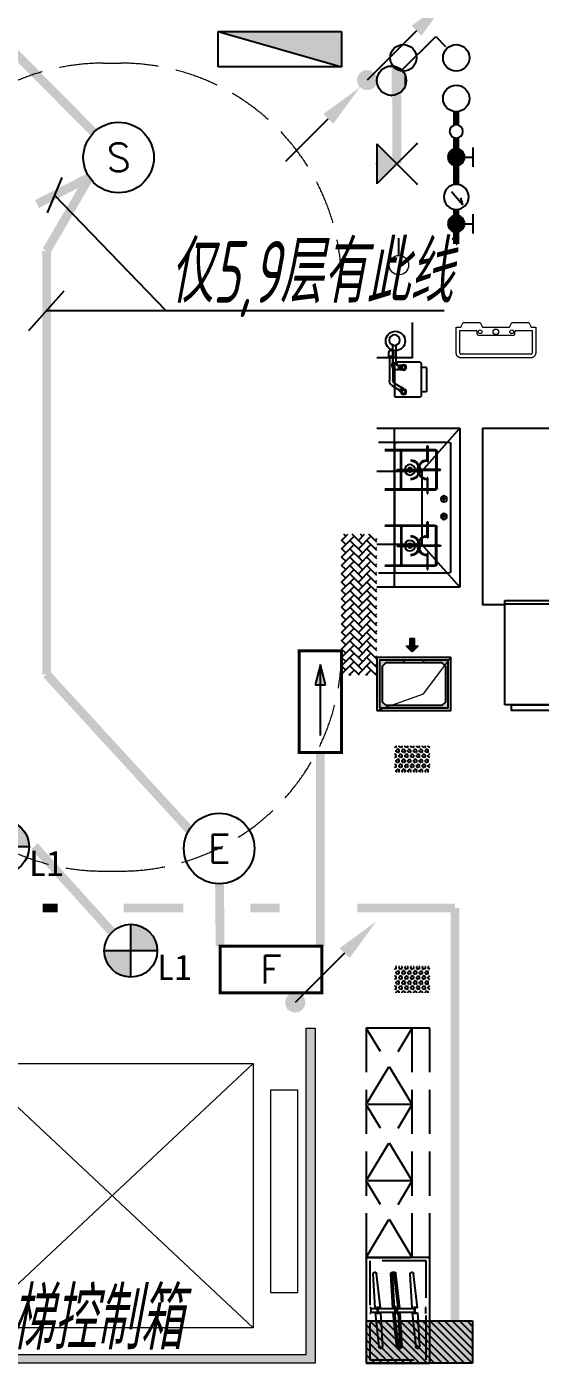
# Model space of a CAD drawing. Extents: x 3774419 to 4775970, y -926964 to 2266.
# Drawn here: x 3830736 to 3833646, y -763933 to -756357 of the extents above; entities that cross this region are included whole.
import ezdxf
from ezdxf.enums import TextEntityAlignment as Align

# ---------------------------------------------------------------- set-up
doc = ezdxf.new("R2010")
doc.units = 0
doc.header["$LTSCALE"] = 1000
doc.header["$MEASUREMENT"] = 0
doc.linetypes.add('A户型$0$DASH', pattern=[0.35, 0.25, -0.1])
doc.linetypes.add('DASH', pattern=[0.35, 0.25, -0.1])
doc.layers.get('0').update_dxf_attribs({"linetype": 'CONTINUOUS'})
for name, color, linetype in [('!!电气', 1, 'CONTINUOUS'), ('5fur', 175, 'CONTINUOUS'), ('A-标注', 1, 'CONTINUOUS'), ('AH-FURNITURE', 1, 'CONTINUOUS'), ('DIM-照明', 7, 'CONTINUOUS'), ('E-天花灯具', 92, 'CONTINUOUS'), ('EQUIP-照明', 3, 'CONTINUOUS'), ('EQUIP-箱柜', 3, 'CONTINUOUS'), ('EQUIP_消火栓', 7, 'CONTINUOUS'), ('IP-bath&kitchen-JOHNSON', 4, 'CONTINUOUS'), ('LVTRY', 252, 'CONTINUOUS'), ('LWIRE', 4, 'CONTINUOUS'), ('TEL_TEXT', 7, 'CONTINUOUS'), ('VPIPE-中水', 122, 'CONTINUOUS'), ('VPIPE-凝结', 150, 'CONTINUOUS'), ('VPIPE-消防', 1, 'TG_X'), ('VPIPE-给水', 3, 'TG_J'), ('WIRE-动力', 7, 'CONTINUOUS'), ('WIRE-应急', 1, 'DASH'), ('WIRE-照明', 2, 'CONTINUOUS'), ('保温', 6, 'CONTINUOUS'), ('建筑-排气道', 252, 'CONTINUOUS'), ('污水', 3, 'CONTINUOUS'), ('给水', 4, 'CONTINUOUS')]:
    doc.layers.add(name, color=color, linetype=linetype)
for name, color, linetype, lineweight in [('3.5方案汇报，与郭总、侯月琴确定户型_t8$0$STAIR', 2, 'CONTINUOUS', 18), ('PUB_HATCH', 8, 'CONTINUOUS', 9), ('STAIR', 252, 'CONTINUOUS', 20), ('VPIPE-废水', 31, 'TG_F', 18), ('填充', 251, 'CONTINUOUS', 5), ('平面-空调预留孔', 252, 'CONTINUOUS', 15), ('立面-洞口示意', 252, 'CONTINUOUS', 13)]:
    doc.layers.add(name, color=color, linetype=linetype, lineweight=lineweight)
doc.styles.add('_TCH_LABEL', font='COMPLEX', dxfattribs={"bigfont": 'GBCBIG'})
doc.styles.add('_TEL_DIM', font='SIMPLEX', dxfattribs={"width": 0.8, "height": 3.5, "bigfont": 'HZTXT'})
doc.styles.add('DIM_FONT', font='SIMPLEX', dxfattribs={"width": 0.7, "bigfont": 'GBCBIG'})
doc.styles.add('HZTXT', font='gbeitc.shx', dxfattribs={"width": 0.8, "height": 400, "bigfont": 'hztxt.shx'})
doc.styles.get("Standard").update_dxf_attribs({"font": 'gbenor.shx', "bigfont": 'gbcbig.shx'})
doc.styles.add('TG_LINETYPE', font='SIMPLEX', dxfattribs={"width": 0.8, "height": 3, "bigfont": 'HZTXT'})
doc.styles.add('黑体', font='simhei.ttf')
doc.linetypes.add('TG_F', pattern='A,2,-0.3,["F",TG_LINETYPE,S=0.1,R=0,X=-0.23,Y=-0.15],0', length=2.3)
doc.linetypes.add('TG_J', pattern='A,2,-0.22,["J",TG_LINETYPE,S=0.1,R=0,X=-0.18,Y=-0.15],0', length=2.22)
doc.linetypes.add('TG_X', pattern='A,4,-0.3,["X",TG_LINETYPE,S=0.1,R=0,X=-0.23,Y=-0.15],0', length=4.3)
pattern_1 = [(90, (0, 0), (-16.49778, 1e-15), [9.525, -19.05]), (210, (0, 0), (8.24889, -14.2874966), [9.525, -19.05]), (150, (6e-16, 9.525), (-8.24889, -14.2874966), [9.525, -19.05])]

# ---------------------------------------------------------------- blocks, each defined once
blk = doc.blocks.new('rtyg7uyhg')
at = {"layer": 'LVTRY'}
for p, q in [((194234.6, 45488.8), (193621, 45488.8)), ((193590.3, 45458.1), (193590.3, 45069.5)), ((193682.3, 45407), (193887.8, 45407)), ((193896.4, 45429.9), (193857.6, 45326.3)), ((193875.3, 45316), (193945.6, 45401.5)), ((193925.8, 45440.4), (193940.1, 45432.2)), ((194111.9, 45407), (194173.3, 45407)), ((194265.3, 45069.5), (194265.3, 45458.1)), ((193621, 45130.8), (193621, 45345.6)), ((193857.6, 45326.3), (193875.3, 45316)), ((194009.6, 45345.6), (194009.6, 45130.8)), ((194050.5, 45130.8), (194050.5, 45345.6)), ((194234.6, 45345.6), (194234.6, 45130.8)), ((193621, 45038.8), (194234.6, 45038.8)), ((193948.3, 45069.5), (193682.3, 45069.5)), ((194173.3, 45069.5), (194111.9, 45069.5))]:
    blk.add_line(p, q, dxfattribs=at)
for centre, radius in [((193866.4, 45437.7), 20.5), ((193989.2, 45437.7), 20.5), ((194071, 45437.7), 20.5), ((193815.3, 45238.2), 25.6), ((194137.5, 45238.2), 25.6)]:
    blk.add_circle(centre, radius, dxfattribs=at)
for centre, radius, start, end in [((193621, 45458.1), 30.7, 89.99999, 179.99999), ((194234.6, 45458.1), 30.7, 359.99999, 89.99999), ((193682.3, 45345.6), 61.4, 89.99999, 179.99999), ((193915.6, 45422.7), 20.5, 59.99999, 159.46231), ((193929.8, 45414.5), 20.5, 320.53767, 59.99999), ((193948.3, 45345.6), 61.4, 359.99999, 89.99999), ((194111.9, 45345.6), 61.4, 89.99999, 179.99999), ((194173.3, 45345.6), 61.4, 359.99999, 89.99999), ((193682.3, 45130.8), 61.4, 179.99999, 269.99999), ((193948.3, 45130.8), 61.4, 269.99999, 359.99999), ((194111.9, 45130.8), 61.4, 179.99999, 269.99999), ((194173.3, 45130.8), 61.4, 269.99999, 359.99999), ((193621, 45069.5), 30.7, 179.99999, 269.99999), ((194234.6, 45069.5), 30.7, 269.99999, 359.99999)]:
    blk.add_arc(centre, radius, start, end, dxfattribs=at)
at = {"layer": 'LVTRY', "style": 'DIM_FONT', "width": 0.8, "flags": 9}
for tag in ['YSIZE', 'XSIZE']:
    blk.add_attdef(tag, (193927.8, 45487.8), '', height=0.5, rotation=89.99999, dxfattribs=at)
blk = doc.blocks.new('A$C60D053AF')
at = {"layer": 'AH-FURNITURE', "color": 8}
for p, q in [((192.5, -71), (327.6, -71)), ((232.5, -90), (128.3, -90)), ((232.5, -110), (128.3, -110)), ((192.5, -91), (327.6, -91)), ((245, -129.5), (245, -122.5)), ((265, -129.5), (265, -122.5)), ((341.7, -96.9), (370, -143.2)), ((355.9, -82.7), (384.2, -129)), ((255, -281), (255, -251)), ((255, -281), (393, -281)), ((393, -281), (393, -251))]:
    blk.add_line(p, q, dxfattribs=at)
for points in [[(170, -68, 1), (170, -94), (192.5, -94), (192.5, -68)], [(234, -251), (414, -251, 0.414214), (424, -241), (424, -111, 0.414214), (414, -101), (234, -101, 0.414214), (224, -111), (224, -241, 0.414214)], [(268, -122.5), (268, -107, 0.414214), (248, -87), (232.5, -87), (232.5, -113), (242, -113), (242, -122.5)], [(242, -152, 1), (268, -152), (268, -129.5), (242, -129.5)], [(383.8, -161.2, 1), (402.2, -142.8), (386.3, -126.9), (367.9, -145.3)]]:
    blk.add_lwpolyline(points, format="xyb", close=True, dxfattribs=at)
for centre, radius in [((100, -100), 30), ((255, -152), 15), ((255, -152), 10), ((393, -152), 15), ((393, -152), 10)]:
    blk.add_circle(centre, radius, dxfattribs=at)
for radius in [40, 20]:
    blk.add_arc((327.6, -111), radius, 45, 90, dxfattribs=at)
blk = doc.blocks.new('A-Kitchen-7')
at = {"layer": 'LVTRY'}
for p, q in [((-518.7, 779.7), (-7.2, 834.3)), ((-515, 756), (-518.7, 779.7)), ((-3.6, 810.6), (-515, 756)), ((-485.6, 760.5), (-484.9, 756)), ((-29.1, 767), (-112.1, 756)), ((-29.1, 767), (-35.2, 806.4)), ((-7.2, 834.3), (-3.6, 810.6)), ((515, 780), (0, 780)), ((0, 756), (0, 780)), ((515, 756), (515, 780)), ((515, 756), (-515, 756)), ((-515, 756), (-515, 40)), ((515, 40), (515, 756)), ((-515, 40), (515, 40))]:
    blk.add_line(p, q, dxfattribs=at)
blk.add_lwpolyline([(-468.9, 40), (-468.9, 0), (468.9, 0), (468.9, 40)], close=True, dxfattribs=at)
blk = doc.blocks.new('FRSDFDGDGDRGDR')
at = {"layer": '平面-空调预留孔', "color": 252}
for p, q in [((699612.3, 775044), (699612.3, 775441.2)), ((699618.9, 775447.8), (699746.3, 775447.8)), ((699746.3, 775447.8), (699746.3, 775355.4)), ((699719.9, 775342.2), (699719.9, 775143)), ((699726.5, 775348.8), (699739.7, 775348.8)), ((699726.5, 775136.4), (699739.7, 775136.4)), ((699746.3, 775129.8), (699746.3, 775037.4)), ((699746.3, 775037.4), (699618.9, 775037.4))]:
    blk.add_line(p, q, dxfattribs=at)
blk.add_lwpolyline([(699766.1, 775166.7), (699792.5, 775153.5), (699792.5, 775057.2), (699766.1, 775044), (699766.1, 775017.6), (699618.9, 775017.6, -0.414214), (699592.5, 775044), (699592.5, 775441.2, -0.414214), (699618.9, 775467.6), (699766.1, 775467.6), (699766.1, 775441.2), (699792.5, 775428), (699792.5, 775331.6), (699766.1, 775318.4)], format="xyb", close=True, dxfattribs=at)
for centre, radius in [((699739.7, 775331.6), 10.6), ((699739.7, 775243.2), 15.8), ((699739.7, 775153.5), 10.6)]:
    blk.add_circle(centre, radius, dxfattribs=at)
for centre, start, end in [((699618.9, 775441.2), 90, 180), ((699726.5, 775342.2), 90, 180), ((699739.7, 775355.4), 270, 360), ((699726.5, 775143), 180, 270), ((699739.7, 775129.8), 0, 90), ((699618.9, 775044), 180, 270)]:
    blk.add_arc(centre, 6.6, start, end, dxfattribs=at)
blk = doc.blocks.new('*U148')
h = blk.add_hatch(color=5)
h.set_gradient(color1=(0, 0, 255), rotation=180, tint=1)
h.paths.add_polyline_path([(0, 0), (-6.35, -6.35), (-6.35, -2.159), (-15, -2.159), (-15, 2.159), (-6.35, 2.159), (-6.35, 6.35)])
at = {"color": 0, "linetype": 'Continuous'}
blk.add_lwpolyline([(0, 0), (-6.35, -6.35), (-6.35, -2.159), (-15, -2.159), (-15, 2.159), (-6.35, 2.159), (-6.35, 6.35)], close=True, dxfattribs=at)
blk = doc.blocks.new('GDGDRGDRGRD')
at = {"layer": 'PUB_HATCH'}
blk.add_hatch(color=252, dxfattribs=at).paths.add_polyline_path([(430319.8, 370173.6), (430319.8, 370443.6), (430179.8, 370443.6), (430179.8, 370428.6), (430284.8, 370428.6), (430304.8, 370408.6), (430304.8, 370208.6), (430284.8, 370188.6), (429964.8, 370188.6), (429944.8, 370208.6), (429944.8, 370408.6), (429964.8, 370428.6), (430069.8, 370428.6), (430069.8, 370443.6), (429929.8, 370443.6), (429929.8, 370173.6)])
at = {"layer": 'LVTRY', "color": 251}
for p, q in [((430080.5, 371515.4), (429864.6, 371758.3)), ((430334.8, 371758.3), (429864.6, 371758.3)), ((429864.6, 371758.3), (429864.6, 370858.3)), ((430234.8, 370858.3), (430234.8, 371758.3)), ((430334.8, 371515.4), (430080.5, 371515.4)), ((430080.5, 371515.4), (430080.5, 371100.3)), ((429864.6, 370858.3), (430080.5, 371100.3)), ((430080.5, 371100.3), (430334.8, 371100.3)), ((429864.6, 370858.3), (430334.8, 370858.3))]:
    blk.add_line(p, q, dxfattribs=at)
at = {"layer": 'LVTRY'}
for p, q in [((429914.8, 370948.3), (429914.8, 371668.3)), ((429924.8, 371678.3), (430324.8, 371678.3)), ((430289.8, 371638.3), (430004.8, 371638.3)), ((430289.8, 371633.3), (430004.8, 371633.3)), ((430045.1, 371658.3), (430045.1, 371568.3)), ((430049.6, 371658.3), (430045.1, 371658.3)), ((430049.6, 371568.3), (430049.6, 371658.3)), ((430234.8, 371668.3), (430234.8, 370948.3)), ((429994.8, 371628.3), (429994.8, 371418.3)), ((429999.8, 371628.3), (429999.8, 371418.3)), ((430045.1, 371568.3), (430049.6, 371568.3)), ((430194.8, 371418.3), (430194.8, 371628.3)), ((430199.8, 371418.3), (430199.8, 371628.3)), ((429974.8, 371525.6), (430102.3, 371525.6)), ((429974.8, 371521.1), (429974.8, 371525.6)), ((430102.3, 371521.1), (429974.8, 371521.1)), ((430219.8, 371525.6), (430092.3, 371525.6)), ((430092.3, 371525.6), (430092.3, 371521.1)), ((430092.3, 371521.1), (430219.8, 371521.1)), ((430102.3, 371525.6), (430102.3, 371521.1)), ((430219.8, 371521.1), (430219.8, 371525.6)), ((430234.8, 371100.3), (430234.8, 371515.4)), ((430004.8, 371413.3), (430289.8, 371413.3)), ((430004.8, 371408.3), (430289.8, 371408.3)), ((430045.1, 371388.3), (430045.1, 371478.3)), ((430045.1, 371478.3), (430049.6, 371478.3)), ((430049.6, 371478.3), (430049.6, 371388.3)), ((429935.4, 371358.3), (429974.2, 371358.3)), ((429954.8, 371338.9), (429954.8, 371377.7)), ((430049.6, 371388.3), (430045.1, 371388.3)), ((429935.4, 371258.3), (429974.2, 371258.3)), ((429954.8, 371238.9), (429954.8, 371277.7)), ((429994.8, 370988.3), (429994.8, 371198.3)), ((429999.8, 370988.3), (429999.8, 371198.3)), ((430004.8, 371208.3), (430289.8, 371208.3)), ((430004.8, 371203.3), (430289.8, 371203.3)), ((430045.1, 371228.3), (430045.1, 371138.3)), ((430049.6, 371228.3), (430045.1, 371228.3)), ((430049.6, 371138.3), (430049.6, 371228.3)), ((430194.8, 371198.3), (430194.8, 370988.3)), ((430199.8, 371198.3), (430199.8, 370988.3)), ((430045.1, 371138.3), (430049.6, 371138.3)), ((430102.3, 371095.6), (429974.8, 371095.6)), ((429974.8, 371095.6), (429974.8, 371091.1)), ((429974.8, 371091.1), (430102.3, 371091.1)), ((430045.1, 370958.3), (430045.1, 371048.3)), ((430045.1, 371048.3), (430049.6, 371048.3)), ((430049.6, 371048.3), (430049.6, 370958.3)), ((430092.3, 371091.1), (430092.3, 371095.6)), ((430092.3, 371095.6), (430219.8, 371095.6)), ((430219.8, 371091.1), (430092.3, 371091.1)), ((430102.3, 371091.1), (430102.3, 371095.6)), ((430219.8, 371095.6), (430219.8, 371091.1)), ((430289.8, 370983.3), (430004.8, 370983.3)), ((430289.8, 370978.3), (430004.8, 370978.3)), ((430049.6, 370958.3), (430045.1, 370958.3)), ((430324.8, 370938.3), (429924.8, 370938.3))]:
    blk.add_line(p, q, dxfattribs=at)
at = {"layer": 'LVTRY', "color": 252}
for p, q in [((430069.8, 370428.6), (430069.8, 370443.6)), ((430179.8, 370428.6), (430179.8, 370443.6))]:
    blk.add_line(p, q, dxfattribs=at)
at = {"layer": 'LVTRY'}
blk.add_lwpolyline([(429608.8, 370758.3), (429734.8, 370758.3), (429734.8, 371758.3), (427634.8, 371758.3)], dxfattribs=at)
at = {"layer": 'LVTRY', "color": 252}
for points in [[(430334.8, 370158.6), (429914.8, 370158.6), (429914.8, 370458.6), (430334.8, 370458.6)], [(430319.8, 370173.6), (429929.8, 370173.6), (429929.8, 370443.6), (430319.8, 370443.6)], [(429964.8, 370428.6), (430284.8, 370428.6), (430304.8, 370408.6), (430304.8, 370208.6), (430284.8, 370188.6), (429964.8, 370188.6), (429944.8, 370208.6), (429944.8, 370408.6), (429964.8, 370428.6)]]:
    blk.add_lwpolyline(points, close=True, dxfattribs=at)
at = {"layer": 'LVTRY'}
for centre, radius in [((430147.3, 371523.3), 29.7), ((430147.3, 371523.3), 11.7), ((429954.8, 371358.3), 17), ((429954.8, 371258.3), 17), ((430147.3, 371093.3), 29.7), ((430147.3, 371093.3), 11.7)]:
    blk.add_circle(centre, radius, dxfattribs=at)
for centre, radius, start, end in [((429924.8, 371668.3), 10, 90, 180), ((430004.8, 371628.3), 10, 90, 180), ((430004.8, 371628.3), 5, 90, 180), ((430189.8, 371628.3), 10, 0, 90), ((430189.8, 371628.3), 5, 0, 90), ((430224.8, 371668.3), 10, 0, 90), ((430047.3, 371523.3), 56.7, 2.27424, 87.72576), ((430047.3, 371523.3), 52.2, 2.47041, 87.52959), ((430147.3, 371523.3), 56.7, 92.27424, 177.72576), ((430147.3, 371523.3), 52.2, 92.47041, 177.52959), ((430047.3, 371523.3), 56.7, 272.27424, 357.72576), ((430047.3, 371523.3), 52.2, 272.47041, 357.52959), ((430147.3, 371523.3), 56.7, 182.27424, 267.72576), ((430147.3, 371523.3), 52.2, 182.47041, 267.52959), ((430004.8, 371418.3), 10, 180, 270), ((430004.8, 371418.3), 5, 180, 270), ((430189.8, 371418.3), 5, 270, 0), ((430189.8, 371418.3), 10, 270, 0), ((430004.8, 371198.3), 10, 90, 180), ((430004.8, 371198.3), 5, 90, 180), ((430189.8, 371198.3), 10, 0, 90), ((430189.8, 371198.3), 5, 0, 90), ((430047.3, 371093.3), 56.7, 2.27424, 87.72576), ((430047.3, 371093.3), 52.2, 2.47041, 87.52959), ((430147.3, 371093.3), 56.7, 92.27424, 177.72576), ((430147.3, 371093.3), 52.2, 92.47041, 177.52959), ((430047.3, 371093.3), 56.7, 272.27424, 357.72576), ((430047.3, 371093.3), 52.2, 272.47041, 357.52959), ((430147.3, 371093.3), 56.7, 182.27424, 267.72576), ((430147.3, 371093.3), 52.2, 182.47041, 267.52959), ((430004.8, 370988.3), 10, 180, 270), ((430004.8, 370988.3), 5, 180, 270), ((430189.8, 370988.3), 5, 270, 0), ((430189.8, 370988.3), 10, 270, 0), ((429924.8, 370948.3), 10, 180, 270), ((430224.8, 370948.3), 10, 270, 0)]:
    blk.add_arc(centre, radius, start, end, dxfattribs=at)
at = {"layer": '立面-洞口示意', "color": 252}
blk.add_lwpolyline([(430334.8, 370158.6), (430071.3, 370252.5), (429914.8, 370458.6)], dxfattribs=at)
at = {"xscale": -1, "rotation": 270}
blk.add_blockref('FRSDFDGDGDRGDR', (-345582.7, -327434.2), dxfattribs=at)
at = {"xscale": -1}
blk.add_blockref('rtyg7uyhg', (622599.6, 326769.5), dxfattribs=at)
at = {"rotation": 270}
blk.add_blockref('A$C60D053AF', (430334.8, 372358.3), dxfattribs=at)
at = {"layer": 'LVTRY', "color": 1, "extrusion": (0, 0, -1), "xscale": -0.7999999999883585, "yscale": 0.7999999999883585, "zscale": -0.7999999999883585}
blk.add_blockref('A-Kitchen-7', (-429196.8, 370158.6), dxfattribs=at)
at = {"layer": '建筑-排气道', "xscale": -5, "yscale": 5, "zscale": 5, "rotation": 90}
blk.add_blockref('*U148', (430134.7, 370490.9), dxfattribs=at)
blk = doc.blocks.new('GDFGDGRD')
at = {"layer": '保温', "linetype": 'ByBlock', "ltscale": 10}
h = blk.add_hatch(dxfattribs=at)
h.set_pattern_fill('AR-HBONE', color=251, scale=55)
h.set_pattern_definition([(45, (0, 0), (0, 47.4157523), [100.584, -33.528]), (135, (23.708, 23.708), (3e-15, 47.4157523), [100.584, -33.528])])
h.paths.add_polyline_path([(434616.6, 372623.9), (434416.6, 372623.9), (434416.5, 373423.7), (434616.5, 373423.7)])
at = {"layer": '保温', "linetype": 'Continuous', "ltscale": 10}
h = blk.add_hatch(dxfattribs=at)
h.set_pattern_fill('HEX', color=251, scale=10, angle=90, style=0)
h.set_pattern_definition(pattern_1)
h.paths.add_polyline_path([(434916.6, 372073.7), (434716.6, 372073.7), (434716.5, 372223.7), (434916.5, 372223.7)])
h = blk.add_hatch(dxfattribs=at)
h.set_pattern_fill('HEX', color=251, scale=10, angle=90, style=0)
h.set_pattern_definition(pattern_1)
h.paths.add_polyline_path([(434916.6, 370823.7), (434716.6, 370823.7), (434716.5, 370973.7), (434916.5, 370973.7)])
blk = doc.blocks.new('$TwtSys$00000434')
at = {"color": 252}
for p, q in [((-0.5, 0.5), (-0.5, -0.5)), ((-0.5, -0.5), (0.5, 0.5)), ((0.5, 0.5), (-0.5, 0.5)), ((0.5, -0.5), (0.5, 0.5)), ((-0.5, -0.5), (0.5, -0.5))]:
    blk.add_line(p, q, dxfattribs=at)
blk.add_solid([(0.5, -0.5), (0.5, 0.5), (-0.5, -0.5)], dxfattribs=at)
blk = doc.blocks.new('A$C2705576B')
at = {"layer": '给水'}
h = blk.add_hatch(color=252, dxfattribs=at)
edge = h.paths.add_edge_path()
edge.add_arc((417.5, -1741.2), 47.2, 0, 360)
h = blk.add_hatch(color=252, dxfattribs=at)
edge = h.paths.add_edge_path()
edge.add_arc((794.7, -1741.2), 47.2, 0, 360)
at = {"layer": '给水', "color": 252}
for p, q in [((363.1, -1645.4), (471.8, -1645.4)), ((417.5, -1741.2), (417.5, -1645.4)), ((740.3, -1645.4), (849, -1645.4)), ((794.7, -1741.2), (794.7, -1645.4)), ((601.1, -1768.1), (525.3, -1704.3)), ((525.3, -1704.3), (564, -1715))]:
    blk.add_line(p, q, dxfattribs=at)
at = {"layer": '给水', "color": 252, "const_width": 35.4}
for points in [[(499.1, -1741.2), (302.5, -1741.2)], [(903.5, -1741.2), (640.6, -1741.2)], [(1052.8, -1741.2), (978.5, -1741.2)]]:
    blk.add_lwpolyline(points, dxfattribs=at)
at = {"layer": '给水', "color": 252}
for centre, radius in [((417.5, -1741.2), 47.2), ((569.8, -1741.2), 70.8), ((794.7, -1741.2), 47.2), ((941, -1741.2), 37.5)]:
    blk.add_circle(centre, radius, dxfattribs=at)
blk = doc.blocks.new('FGDGDGRDGRRD')
at = {"color": 252}
for p, q in [((430034.8, 366458.3), (430034.8, 367058.3)), ((430034.8, 367058.3), (430394.6, 367058.3)), ((430034.8, 366458.3), (430034.8, 367058.3)), ((430034.8, 367058.3), (430394.6, 367058.3)), ((430394.6, 367058.3), (430394.6, 366458.3)), ((430394.6, 367058.3), (430394.6, 367058.3)), ((430394.6, 367058.3), (430394.6, 366458.3)), ((430394.6, 367058.3), (430394.6, 367058.3)), ((430394.6, 366458.3), (430034.8, 366458.3)), ((430394.6, 366458.3), (430034.8, 366458.3))]:
    blk.add_line(p, q, dxfattribs=at)
at = {"layer": '5fur', "color": 252, "linetype": 'A户型$0$DASH'}
for p, q in [((430034.8, 368358.3), (430394.6, 368358.3)), ((430034.8, 367058.3), (430034.8, 368358.3)), ((430034.8, 368358.3), (430394.6, 368358.3)), ((430034.8, 367058.3), (430034.8, 368358.3)), ((430134.8, 368358.3), (430394.6, 368358.3)), ((430134.8, 367058.3), (430134.8, 368358.3)), ((430134.8, 367925), (430394.6, 368358.3)), ((430394.6, 367925), (430134.8, 368358.3)), ((430134.8, 368358.3), (430394.6, 368358.3)), ((430134.8, 367058.3), (430134.8, 368358.3)), ((430134.8, 367925), (430394.6, 368358.3)), ((430394.6, 367925), (430134.8, 368358.3)), ((430394.6, 368358.3), (430394.6, 367058.3)), ((430394.6, 368358.3), (430394.6, 367058.3)), ((430394.6, 368358.3), (430394.6, 367058.3)), ((430394.6, 368358.3), (430394.6, 367058.3)), ((430134.8, 367925), (430394.6, 367925)), ((430394.6, 367491.7), (430134.8, 367925)), ((430134.8, 367491.7), (430394.6, 367925)), ((430134.8, 367925), (430394.6, 367925)), ((430394.6, 367491.7), (430134.8, 367925)), ((430134.8, 367491.7), (430394.6, 367925)), ((430134.8, 367491.7), (430394.6, 367491.7)), ((430134.8, 367058.3), (430394.6, 367491.7)), ((430394.6, 367058.3), (430134.8, 367491.7)), ((430134.8, 367491.7), (430394.6, 367491.7)), ((430134.8, 367058.3), (430394.6, 367491.7)), ((430394.6, 367058.3), (430134.8, 367491.7)), ((430394.6, 367058.3), (430034.8, 367058.3)), ((430394.6, 367058.3), (430034.8, 367058.3)), ((430034.8, 366458.3), (430034.8, 367058.3)), ((430034.8, 367058.3), (430394.6, 367058.3)), ((430034.8, 366458.3), (430034.8, 367058.3)), ((430034.8, 367058.3), (430394.6, 367058.3)), ((430054.8, 366478.3), (430054.8, 367038.3)), ((430054.8, 367038.3), (430374.6, 367038.3)), ((430054.8, 366478.3), (430054.8, 367038.3)), ((430054.8, 367038.3), (430374.6, 367038.3)), ((430394.6, 367058.3), (430134.8, 367058.3)), ((430394.6, 367058.3), (430134.8, 367058.3)), ((430374.6, 367038.3), (430374.6, 366478.3)), ((430374.6, 367038.3), (430374.6, 366478.3)), ((430394.6, 367058.3), (430394.6, 366458.3)), ((430394.6, 367058.3), (430394.6, 366458.3)), ((430105.1, 366772.6), (430126.4, 366965.3)), ((430105.1, 366772.6), (430126.4, 366965.3)), ((430135.1, 366772.6), (430146.4, 366963.8)), ((430135.1, 366772.6), (430146.4, 366963.8)), ((430205.1, 366772.6), (430226.4, 366965.3)), ((430205.1, 366772.6), (430226.4, 366965.3)), ((430214.9, 366772.6), (430236.2, 366965.3)), ((430214.9, 366772.6), (430236.2, 366965.3)), ((430235.1, 366772.6), (430246.4, 366963.8)), ((430235.1, 366772.6), (430246.4, 366963.8)), ((430244.9, 366772.6), (430256.2, 366963.8)), ((430244.9, 366772.6), (430256.2, 366963.8)), ((430314.9, 366772.6), (430336.2, 366965.3)), ((430314.9, 366772.6), (430336.2, 366965.3)), ((430344.9, 366772.6), (430356.2, 366963.8)), ((430344.9, 366772.6), (430356.2, 366963.8)), ((430054.8, 366773.6), (430059.8, 366773.6)), ((430054.8, 366773.6), (430059.8, 366773.6)), ((430054.8, 366743.1), (430059.8, 366743.1)), ((430054.8, 366743.1), (430059.8, 366743.1)), ((430059.8, 366773.6), (430059.8, 366743.1)), ((430059.8, 366773.6), (430059.8, 366743.1)), ((430369.6, 366768.6), (430059.8, 366768.6)), ((430369.6, 366768.6), (430059.8, 366768.6)), ((430369.6, 366748.1), (430059.8, 366748.1)), ((430369.6, 366748.1), (430059.8, 366748.1)), ((430105.1, 366744), (430093.9, 366552.9)), ((430105.1, 366744), (430093.9, 366552.9)), ((430105.1, 366772.6), (430118.1, 366772.6)), ((430105.1, 366772.6), (430118.1, 366772.6)), ((430118.1, 366744), (430105.1, 366744)), ((430118.1, 366744), (430105.1, 366744)), ((430135.1, 366744), (430113.8, 366551.4)), ((430135.1, 366744), (430113.9, 366551.4)), ((430118.1, 366775.6), (430122.1, 366775.6)), ((430118.1, 366741), (430118.1, 366775.6)), ((430118.1, 366775.6), (430122.1, 366775.6)), ((430118.1, 366741), (430118.1, 366775.6)), ((430122.1, 366741), (430118.1, 366741)), ((430122.1, 366741), (430118.1, 366741)), ((430122.1, 366741), (430122.1, 366775.6)), ((430122.1, 366741), (430122.1, 366775.6)), ((430122.1, 366772.6), (430135.1, 366772.6)), ((430122.1, 366772.6), (430135.1, 366772.6)), ((430135.1, 366744), (430122.1, 366744)), ((430135.1, 366744), (430122.1, 366744)), ((430205.1, 366744), (430193.9, 366552.9)), ((430205.1, 366744), (430193.9, 366552.9)), ((430214.9, 366744), (430203.7, 366552.9)), ((430214.9, 366744), (430203.7, 366552.9)), ((430205.1, 366772.6), (430218.1, 366772.6)), ((430205.1, 366772.6), (430218.1, 366772.6)), ((430218.1, 366744), (430205.1, 366744)), ((430218.1, 366744), (430205.1, 366744)), ((430235.1, 366744), (430213.8, 366551.4)), ((430235.1, 366744), (430213.9, 366551.4)), ((430214.9, 366772.6), (430227.9, 366772.6)), ((430214.9, 366772.6), (430227.9, 366772.6)), ((430227.9, 366744), (430214.9, 366744)), ((430227.9, 366744), (430214.9, 366744)), ((430218.1, 366775.6), (430222.1, 366775.6)), ((430218.1, 366741), (430218.1, 366775.6)), ((430218.1, 366775.6), (430222.1, 366775.6)), ((430218.1, 366741), (430218.1, 366775.6)), ((430222.1, 366741), (430218.1, 366741)), ((430222.1, 366741), (430218.1, 366741)), ((430222.1, 366741), (430222.1, 366775.6)), ((430222.1, 366741), (430222.1, 366775.6)), ((430222.1, 366772.6), (430235.1, 366772.6)), ((430222.1, 366772.6), (430235.1, 366772.6)), ((430235.1, 366744), (430222.1, 366744)), ((430235.1, 366744), (430222.1, 366744)), ((430244.9, 366744), (430223.6, 366551.4)), ((430244.9, 366744), (430223.7, 366551.4)), ((430227.9, 366775.6), (430231.9, 366775.6)), ((430227.9, 366741), (430227.9, 366775.6)), ((430227.9, 366775.6), (430231.9, 366775.6)), ((430227.9, 366741), (430227.9, 366775.6)), ((430231.9, 366741), (430227.9, 366741)), ((430231.9, 366741), (430227.9, 366741)), ((430231.9, 366741), (430231.9, 366775.6)), ((430231.9, 366741), (430231.9, 366775.6)), ((430231.9, 366772.6), (430244.9, 366772.6)), ((430231.9, 366772.6), (430244.9, 366772.6)), ((430244.9, 366744), (430231.9, 366744)), ((430244.9, 366744), (430231.9, 366744)), ((430314.9, 366744), (430303.7, 366552.9)), ((430314.9, 366744), (430303.7, 366552.9)), ((430314.9, 366772.6), (430327.9, 366772.6)), ((430314.9, 366772.6), (430327.9, 366772.6)), ((430327.9, 366744), (430314.9, 366744)), ((430327.9, 366744), (430314.9, 366744)), ((430344.9, 366744), (430323.6, 366551.4)), ((430344.9, 366744), (430323.7, 366551.4)), ((430327.9, 366775.6), (430331.9, 366775.6)), ((430327.9, 366741), (430327.9, 366775.6)), ((430327.9, 366775.6), (430331.9, 366775.6)), ((430327.9, 366741), (430327.9, 366775.6)), ((430331.9, 366741), (430327.9, 366741)), ((430331.9, 366741), (430327.9, 366741)), ((430331.9, 366741), (430331.9, 366775.6)), ((430331.9, 366741), (430331.9, 366775.6)), ((430331.9, 366772.6), (430344.9, 366772.6)), ((430331.9, 366772.6), (430344.9, 366772.6)), ((430344.9, 366744), (430331.9, 366744)), ((430344.9, 366744), (430331.9, 366744)), ((430374.6, 366773.6), (430369.6, 366773.6)), ((430374.6, 366773.6), (430369.6, 366773.6)), ((430369.6, 366773.6), (430369.6, 366743.1)), ((430369.6, 366773.6), (430369.6, 366743.1)), ((430374.6, 366743.1), (430369.6, 366743.1)), ((430374.6, 366743.1), (430369.6, 366743.1)), ((430394.6, 366458.3), (430034.8, 366458.3)), ((430394.6, 366458.3), (430034.8, 366458.3)), ((430374.6, 366478.3), (430054.8, 366478.3)), ((430374.6, 366478.3), (430054.8, 366478.3))]:
    blk.add_line(p, q, dxfattribs=at)
for centre, start, end in [((430136.4, 366964.3), 356.96059, 174.28941), ((430136.4, 366964.3), 356.96059, 174.28941), ((430236.4, 366964.3), 356.96059, 174.28941), ((430236.4, 366964.3), 356.96059, 174.28941), ((430246.2, 366964.3), 356.96059, 174.28941), ((430246.2, 366964.3), 356.96059, 174.28941), ((430346.2, 366964.3), 356.96059, 174.28941), ((430346.2, 366964.3), 356.96059, 174.28941), ((430103.9, 366552.3), 176.96059, 354.28941), ((430103.9, 366552.3), 176.96059, 354.28941), ((430203.9, 366552.3), 176.96059, 354.28941), ((430203.9, 366552.3), 176.96059, 354.28941), ((430213.7, 366552.3), 176.96059, 354.28941), ((430213.7, 366552.3), 176.96059, 354.28941), ((430313.7, 366552.3), 176.96059, 354.28941), ((430313.7, 366552.3), 176.96059, 354.28941)]:
    blk.add_arc(centre, 10, start, end, dxfattribs=at)
blk = doc.blocks.new('A$C1C403CBE')
at = {"layer": '填充'}
h = blk.add_hatch(dxfattribs=at)
h.set_pattern_fill('隔热材料02', color=252, scale=100, style=0)
h.set_pattern_definition([(0, (-1161708.397, -603838.627), (0, 50), []), (0, (-1161708.397, -603821.96), (0, 50), []), (270, (-1161664.656, -603813.33), (50, -9e-15), [5.01775, -44.98225]), (270, (-1161702.115, -603813.33), (50, -9e-15), [5.01775, -44.98225]), (90, (-1161676.603, -603847.26), (-50, 3e-15), [5.01775, -44.98225]), (90, (-1161690.17, -603847.26), (-50, 3e-15), [5.01775, -44.98225]), (180, (-1161658.373, -603855.294), (-6e-15, -50), [50.02425, 0.02425]), (135, (-1161672.33, -603852.785), (3e-15, 49.99987405), [4.268, -66.44275]), (116.56505, (-1161625.348, -603849.767), (0.00011283, 49.99993342), [2.805, -108.9985]), (116.56505, (-1161675.348, -603849.767), (0.00011283, 49.99993342), [2.805, -108.9985]), (153.43495, (-1161617.313, -603855.294), (-0.0001128, 49.9999334), [5.61, -106.1935]), (153.43495, (-1161667.313, -603855.294), (-0.0001128, 49.9999334), [5.61, -106.1935]), (63.43495, (-1161626.603, -603842.24), (-0.00011283, 49.99993342), [26.714, -85.0895]), (63.43495, (-1161676.603, -603842.24), (-0.00011283, 49.99993342), [26.714, -85.0895]), (116.56505, (-1161614.656, -603813.33), (0.00011283, 49.99993342), [2.805, -108.9985]), (116.56505, (-1161664.656, -603813.33), (0.00011283, 49.99993342), [2.805, -108.9985]), (135, (-1161665.91, -603810.82), (3e-15, 49.99987405), [4.268, -66.44275]), (153.43495, (-1161618.93, -603807.803), (-0.0001128, 49.9999334), [5.61, -106.1935]), (153.43495, (-1161668.93, -603807.803), (-0.0001128, 49.9999334), [5.61, -106.1935]), (45, (-1161700.86, -603810.82), (0, 49.99987405), [4.268, -66.44275]), (63.43495, (-1161652.115, -603813.33), (-0.00011283, 49.99993342), [2.805, -108.9985]), (63.43495, (-1161702.115, -603813.33), (-0.00011283, 49.99993342), [2.805, -108.9985]), (26.56505, (-1161647.842, -603807.803), (0.0001128, 49.9999334), [5.61, -106.1935]), (26.56505, (-1161697.842, -603807.803), (0.0001128, 49.9999334), [5.61, -106.1935]), (116.56505, (-1161640.168, -603842.24), (0.00011283, 49.99993342), [26.714, -85.0895]), (116.56505, (-1161690.168, -603842.24), (0.00011283, 49.99993342), [26.714, -85.0895]), (45, (-1161694.44, -603852.785), (0, 49.99987405), [4.268, -66.44275]), (63.43495, (-1161641.422, -603849.767), (-0.00011283, 49.99993342), [2.805, -108.9985]), (63.43495, (-1161691.422, -603849.767), (-0.00011283, 49.99993342), [2.805, -108.9985]), (26.56505, (-1161649.46, -603855.294), (0.0001128, 49.9999334), [5.61, -106.1935]), (26.56505, (-1161699.46, -603855.294), (0.0001128, 49.9999334), [5.61, -106.1935])])
h.paths.add_polyline_path([(13600, 6800), (13650, 6800), (13650, 4900), (11350, 4900), (11350, 6800), (11400, 6800), (11400, 4950), (13600, 4950)])
at = {"layer": '3.5方案汇报，与郭总、侯月琴确定户型_t8$0$STAIR', "color": 252}
for p, q in [((13300, 6600), (11700, 5100)), ((11700, 6600), (13300, 5100))]:
    blk.add_line(p, q, dxfattribs=at)
for points in [[(11700, 5100), (11700, 6600), (13300, 6600), (13300, 5100)], [(13400, 5300), (13400, 6450), (13550, 6450), (13550, 5300)]]:
    blk.add_lwpolyline(points, close=True, dxfattribs=at)
at = {"layer": 'IP-bath&kitchen-JOHNSON', "color": 252}
blk.add_lwpolyline([(14200, 10800), (14200, 10600), (14000, 10600)], dxfattribs=at)
at = {"layer": 'STAIR', "color": 252, "linetype": 'DASH'}
for points in [[(11200, 11020, -0.414214), (12450, 12270), (12550, 12270, -0.414214), (13800, 11020)], [(11200, 8940, 0.414214), (12450, 7690), (12550, 7690, 0.414214), (13800, 8940)]]:
    blk.add_lwpolyline(points, format="xyb", dxfattribs=at)
at = {"layer": 'VPIPE-中水', "color": 252, "linetype": 'Continuous'}
blk.add_circle((14105.2, 10695), 55, dxfattribs=at)
at = {"layer": 'VPIPE-凝结', "color": 252}
blk.add_line((14125, 11180), (14125, 11278), dxfattribs=at)
at = {"layer": 'VPIPE-废水', "color": 252}
blk.add_circle((14125, 11125), 55, dxfattribs=at)
at = {"layer": 'VPIPE-消防', "color": 252, "linetype": 'Continuous'}
blk.add_circle((14150, 12300), 75, dxfattribs=at)
at = {"layer": 'VPIPE-给水', "color": 252, "linetype": 'Continuous'}
for centre in [(14450, 12300), (14450, 12070)]:
    blk.add_circle(centre, 75, dxfattribs=at)
at = {"layer": '填充', "color": 252}
blk.add_lwpolyline([(13600, 6800), (13650, 6800), (13650, 4900), (11350, 4900), (11350, 6800), (11400, 6800), (11400, 4950), (13600, 4950)], close=True, dxfattribs=at)
at = {"color": 252, "xscale": -1}
blk.add_blockref('GDGDRGDRGRD', (444334.8, -361558.3), dxfattribs=at)
at = {"color": 252}
blk.add_blockref('GDFGDGRD', (-420616.6, -363823.7), dxfattribs=at)
at = {"xscale": -1}
blk.add_blockref('FGDGDGRDGRRD', (444334.8, -361558.3), dxfattribs=at)
at = {"layer": 'EQUIP_消火栓', "color": 252, "xscale": -700, "yscale": 200, "zscale": 700, "rotation": 180}
blk.add_blockref('$TwtSys$00000434', (13450, 12350), dxfattribs=at)
at = {"layer": '污水', "color": 252, "xscale": -1, "rotation": 269.999999999891}
blk.add_blockref('A$C2705576B', (16191.2, 10942.2), dxfattribs=at)
blk = doc.blocks.new('$equip$00001154')
for p, q in [((0, 0.283), (0, -0.283)), ((0, 0.283), (0.566, -0.283)), ((0.566, 0.283), (0, -0.283))]:
    blk.add_line(p, q)
for p in [(0.566, 0.283), (0, 0.004), (0.283, 0), (0.566, -0.283)]:
    blk.add_point(p)
blk.add_solid([(0, -0.283), (0.283, 0), (0, 0.283)])
at = {"layer": 'TEL_TEXT', "style": '_TEL_DIM', "flags": 1}
blk.add_attdef('A', text='', height=0.00002, dxfattribs=at).set_placement((0, 0), align=Align.MIDDLE_CENTER)
blk = doc.blocks.new('$equip$00001213')
for p, q in [((0.147, 0.356), (0.625, 0.833)), ((0.625, 0.833), (0.766, 0.692))]:
    blk.add_line(p, q)
blk.add_circle((0, 0.208), 0.208)
for p in [(0, 0.417), (-0.208, 0.208), (0.208, 0.208), (0, 0)]:
    blk.add_point(p)
for points in [[(0.104, 0.389), (0.104, 0.028), (0, 0.417), (0, 0)], [(0.18, 0.313), (0.18, 0.104), (0.104, 0.389), (0.104, 0.028)], [(0.208, 0.208), (0.208, 0.208), (0.18, 0.313), (0.18, 0.104)]]:
    blk.add_solid(points)
at = {"flags": 9}
blk.add_attdef('A', (0, 0), '', height=0.00002, dxfattribs=at)
blk = doc.blocks.new('*X8')
at = {"color": 0}
for p, q in [((-250, 32.8), (-82.8, 200)), ((-250, 68.2), (-118.2, 200)), ((-250, 103.6), (-153.6, 200)), ((-250, 138.9), (-188.9, 200)), ((-250, 174.3), (-224.3, 200)), ((-247.5, 0), (-47.5, 200)), ((-212.1, 0), (-12.1, 200)), ((-176.8, 0), (23.2, 200)), ((-141.4, 0), (58.6, 200)), ((-106.1, 0), (93.9, 200)), ((-70.7, 0), (129.3, 200)), ((-35.4, 0), (164.6, 200)), ((0, 0), (200, 200)), ((35.4, 0), (235.4, 200)), ((70.7, 0), (250, 179.3)), ((106.1, 0), (250, 143.9)), ((141.4, 0), (250, 108.6)), ((176.8, 0), (250, 73.2)), ((212.1, 0), (250, 37.9)), ((247.5, 0), (250, 2.5))]:
    blk.add_line(p, q, dxfattribs=at)
blk = doc.blocks.new('$equip$00001421')
for p, q in [((0.75, 0.6), (-0.75, 0.6)), ((-0.75, 0.6), (-0.75, 0)), ((0.75, 0), (0.75, 0.6)), ((-0.75, 0), (0.75, 0))]:
    blk.add_line(p, q)
at = {"const_width": 0.6}
blk.add_lwpolyline([(-0.75, 0.3), (0.75, 0.3)], dxfattribs=at)
for p in [(0, 0.6), (-0.75, 0.3), (0.75, 0.3), (0, 0)]:
    blk.add_point(p)
at = {"xscale": 0.00300000000061118, "yscale": 0.00300000000061118, "zscale": 0.00300000000061118}
blk.add_blockref('*X8', (0, 0), dxfattribs=at)
at = {"style": '_TCH_LABEL', "flags": 9}
blk.add_attdef('A', (0, 0), '', height=0.00002, dxfattribs=at)
blk = doc.blocks.new('$equip$00001838')
blk.add_circle((0, 0), 0.5)
at = {"style": '_TEL_DIM'}
blk.add_attdef('$TEXT$', text='', height=0.4, dxfattribs=at).set_placement((0, 0), align=Align.MIDDLE_CENTER)
at = {"style": '_TEL_DIM', "flags": 1}
blk.add_attdef('A', text='', height=0.00002, dxfattribs=at).set_placement((0, 0), align=Align.MIDDLE_CENTER)
blk = doc.blocks.new('$TelecSys$00000081')
for p, q in [((0.104, 0.104), (0.104, 0.104)), ((-0.104, -0.104), (-0.104, -0.104)), ((-1.15, -1.15), (-0.55, -0.55))]:
    blk.add_line(p, q)
at = {"const_width": 0.142}
blk.add_lwpolyline([(0.071, 0, 1), (-0.071, 0, 1)], format="xyb", close=True, dxfattribs=at)
blk.add_solid([(-0.62, -0.48), (-0.48, -0.62), (-0.1, -0.1)])
at = {"width": 0.8, "flags": 9}
blk.add_attdef('A', (0, 0), '', height=0.00002, rotation=180, dxfattribs=at)
blk = doc.blocks.new('$TelecSys$00000079')
for p, q in [((0.7, 0.7), (0, 0)), ((0.104, 0.104), (0.104, 0.104)), ((-0.104, -0.104), (-0.104, -0.104))]:
    blk.add_line(p, q)
at = {"const_width": 0.142}
blk.add_lwpolyline([(-0.071, 0, 1), (0.071, 0, 1)], format="xyb", close=True, dxfattribs=at)
blk.add_solid([(0.63, 0.77), (0.77, 0.63), (1.15, 1.15)])
at = {"width": 0.8, "flags": 9}
blk.add_attdef('A', (0, 0), '', height=0.00002, dxfattribs=at)
blk = doc.blocks.new('$equip$00002534')
for p, q in [((-0.72, 0.66), (-0.72, 0)), ((0.72, 0.66), (-0.72, 0.66)), ((0.72, 0), (0.72, 0.66)), ((-0.72, 0), (0.72, 0))]:
    blk.add_line(p, q)
at = {"const_width": 0.04}
blk.add_lwpolyline([(-0.72, 0.66), (-0.72, 0), (0.72, 0), (0.72, 0.66), (-0.72, 0.66), (-0.72, 0)], dxfattribs=at)
for p in [(0, 0.66), (-0.72, 0.33), (0.72, 0.33), (0, 0)]:
    blk.add_point(p)
at = {"color": 7, "style": '_TEL_DIM'}
blk.add_attdef('$TEXT$', text='', height=0.4, dxfattribs=at).set_placement((0, 0.33), align=Align.MIDDLE_CENTER)
at = {"color": 7, "style": '_TEL_DIM', "flags": 1}
blk.add_attdef('A', text='', height=0.00002, dxfattribs=at).set_placement((0, 0), align=Align.MIDDLE_CENTER)
blk = doc.blocks.new('$equip$00002540')
blk.add_hatch(color=256).paths.add_polyline_path([(0.24, 0.372), (0.24, 0.228), (0.528, 0.3)])
for p, q in [((-0.72, 0.6), (-0.72, 0)), ((0.72, 0.6), (-0.72, 0.6)), ((0.72, 0), (0.72, 0.6)), ((0.24, 0.372), (0.24, 0.228)), ((0.528, 0.3), (0.24, 0.372)), ((0.24, 0.228), (0.528, 0.3)), ((-0.72, 0), (0.72, 0))]:
    blk.add_line(p, q)
at = {"color": 7}
blk.add_line((-0.48, 0.3), (0.48, 0.3), dxfattribs=at)
at = {"const_width": 0.04}
blk.add_lwpolyline([(-0.72, 0.6), (-0.72, 0), (0.72, 0), (0.72, 0.6), (-0.72, 0.6), (-0.72, 0)], dxfattribs=at)
for p in [(0, 0.6), (-0.72, 0.3), (0.72, 0.3), (0, 0)]:
    blk.add_point(p)
at = {"color": 7, "style": '_TEL_DIM', "flags": 1}
blk.add_attdef('A', text='', height=0.00002, dxfattribs=at).set_placement((0, 0), align=Align.MIDDLE_CENTER)
blk = doc.blocks.new('DFADS')
at = {"layer": 'A-标注'}
h = blk.add_hatch(color=251, dxfattribs=at)
h.paths.add_polyline_path([(3405.603, 358.327), (3406.803, 358.327, 0.414214), (3405.603, 359.527)])
h.paths.add_polyline_path([(3404.403, 358.327, 0.414214), (3405.603, 357.127), (3405.603, 358.327)])
at = {"layer": 'A-标注', "color": 92}
for p, q in [((3405.603, 357.127), (3405.603, 359.527)), ((3406.803, 358.327), (3404.403, 358.327))]:
    blk.add_line(p, q, dxfattribs=at)
blk.add_circle((3405.603, 358.327), 1.2, dxfattribs=at)
at = {"layer": 'A-标注', "color": 3, "style": '黑体'}
blk.add_text('L1', height=1.152, dxfattribs=at).set_placement((3406.799, 357.002))

msp = doc.modelspace()

# ---------------------------------------------------------------- linework, layer by layer
at = {"layer": '!!电气'}
for p, q in [((3830934.7, -757212.2), (3830851.5, -757410.9)), ((3831527.2, -757967.7), (3830893.1, -757311.6)), ((3830946.9, -757855.2), (3830746.6, -758080.3)), ((3831527.2, -757967.7), (3830846.7, -757967.7)), ((3833100.5, -757967.7), (3831527.2, -757967.7))]:
    msp.add_line(p, q, dxfattribs=at)
at = {"layer": 'WIRE-动力', "color": 6, "const_width": 50}
for points in [[(3830826.6, -761352.4), (3830911.1, -761352.4)], [(3831285.6, -761352.4), (3831623.6, -761352.4)], [(3832002.3, -761352.4), (3832170.2, -761352.4)], [(3832609.5, -761352.4), (3833163.1, -761352.4)], [(3833163.1, -761352.4), (3833163.1, -763693.2)]]:
    msp.add_lwpolyline(points, dxfattribs=at)
at = {"layer": 'WIRE-应急', "const_width": 50}
for points in [[(3831116.1, -756956.2), (3830439.2, -756273.1)], [(3830794.7, -757361.7), (3831091.3, -757210.5)], [(3831091.3, -757210.5), (3830849.1, -757625.8)], [(3830849.1, -757625.8), (3830849.1, -760026.9)], [(3830849.1, -760026.9), (3831657.1, -760909.2)], [(3832400, -760471), (3832400, -761569.2)], [(3831828.6, -761215.2), (3831832, -761569.2)]]:
    msp.add_lwpolyline(points, dxfattribs=at)
at = {"layer": 'WIRE-照明', "color": 2, "const_width": 50}
msp.add_lwpolyline([(3832833.1, -757133.2), (3832833.1, -756740.2)], dxfattribs=at)
at = {"layer": 'WIRE-照明', "color": 2, "linetype": 'Continuous', "const_width": 50}
msp.add_lwpolyline([(3830780.2, -761002.2), (3831220.8, -761490.2)], dxfattribs=at)

# ---------------------------------------------------------------- block references
at = {"layer": '!!电气'}
msp.add_blockref('A$C1C403CBE', (3818720, -768833.2), dxfattribs=at)
at = {"layer": 'E-天花灯具', "xscale": 125.0002399057885, "yscale": 125.0002399057885, "zscale": 125.0002399057885}
for p in [(3404898.4, -805796.4), (3405624.6, -806385.6)]:
    msp.add_blockref('DFADS', p, dxfattribs=at)
at = {"layer": 'EQUIP-照明', "color": 2, "xscale": 400, "yscale": 400, "zscale": 400}
msp.add_blockref('$equip$00001213', (3832803.4, -756745.7), dxfattribs=at)
at = {"layer": 'EQUIP-照明', "xscale": 400.0000000000001, "yscale": 400.0000000000001, "zscale": 400.0000000000001, "rotation": 2.996873210858577e-05}
for p, values in [((3831256.8, -757098.2), {'$TEXT$': 'S'}), ((3831826.7, -761015.2), {'$TEXT$': 'E'})]:
    msp.add_blockref('$equip$00001838', p, dxfattribs=at).add_auto_attribs(values)
at = {"layer": 'EQUIP-照明', "color": 2, "xscale": 399.9999999999999, "yscale": 399.9999999999999, "zscale": 399.9999999999999, "rotation": 4.0278642738438e-05}
msp.add_blockref('$equip$00001154', (3832720, -757133.2), dxfattribs=at)
at = {"layer": 'EQUIP-照明', "xscale": 400, "yscale": 400, "zscale": 400, "rotation": 90}
msp.add_blockref('$equip$00002540', (3832520, -760183), dxfattribs=at)
at = {"layer": 'EQUIP-照明', "xscale": 400, "yscale": 400, "zscale": 400}
msp.add_blockref('$equip$00002534', (3832120, -761833.2), dxfattribs=at).add_auto_attribs({'$TEXT$': 'F'})
at = {"layer": 'EQUIP-箱柜', "color": 2, "xscale": -399.9999999999999, "yscale": 400, "zscale": 400, "rotation": 359.9998326478016}
msp.add_blockref('$equip$00001421', (3832962.3, -763933.2), dxfattribs=at)
at = {"layer": 'LWIRE', "xscale": 400, "yscale": 400, "zscale": 400}
for name in ['$TelecSys$00000079', '$TelecSys$00000081']:
    msp.add_blockref(name, (3832664.9, -756659.3), dxfattribs=at)
at = {"layer": 'LWIRE', "color": 6, "xscale": 400, "yscale": 400, "zscale": 400}
msp.add_blockref('$TelecSys$00000079', (3832257.5, -761888.1), dxfattribs=at)

# ---------------------------------------------------------------- texts
at = {"layer": 'DIM-照明', "color": 7, "style": 'HZTXT', "width": 0.7}
msp.add_text('仅5,9层有此线', height=350, dxfattribs=at).set_placement((3831545.6, -757921.3, 0))
at = {"layer": 'DIM-照明', "style": 'HZTXT', "width": 0.7}
msp.add_text('电梯控制箱', height=350, dxfattribs=at).set_placement((3830394.5, -763855.6))

doc.saveas('drawing.dxf')
